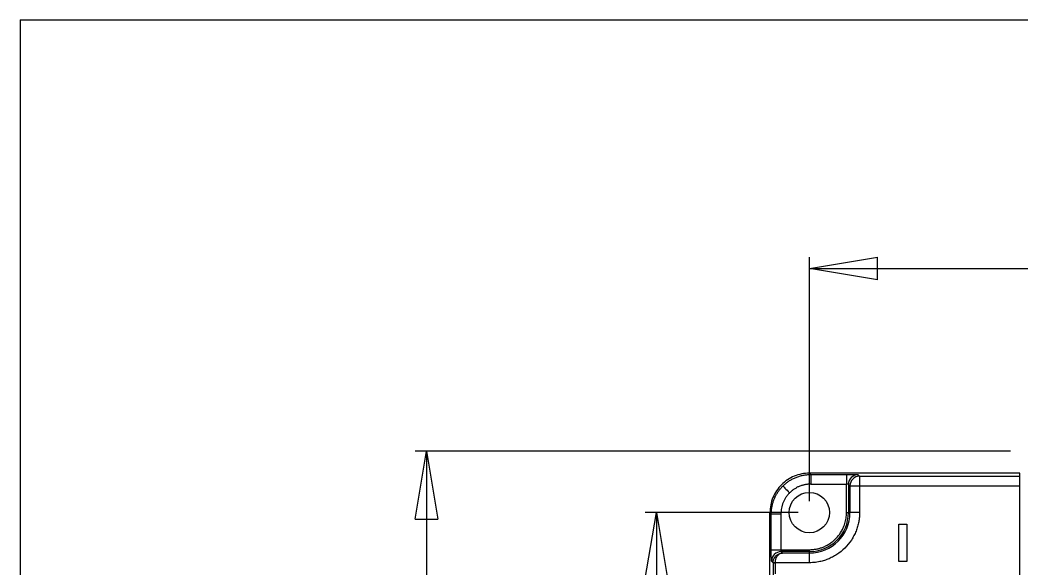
# Model space of a CAD drawing. Header units: inches. Extents: x 0.3 to 10.6, y 0.4 to 8.2.
# Drawn here: x 0.33 to 3.795, y 6.295 to 8.192 of the extents above; entities that cross this region are included whole.
import ezdxf

# ---------------------------------------------------------------- set-up
doc = ezdxf.new("R2010")
doc.units = ezdxf.units.IN
doc.header["$MEASUREMENT"] = 0
doc.layers.add('FORMAT', color=7, linetype='Continuous', lineweight=0)
doc.styles.add('SLDTEXTSTYLE0', font='TXT', dxfattribs={"width": 0.75})
doc.dimstyles.new('SLDDIMSTYLE0', dxfattribs={"dimtxt": 0.25, "dimasz": 0.236, "dimexe": 0, "dimexo": 0.0625, "dimgap": 0.0625, "dimtad": 1, "dimtoh": 1, "dimdec": 3, "dimlfac": 1.5, "dimzin": 12, "dimdsep": 46, "dimtxsty": 'SLDTEXTSTYLE0', "dimblk1": 'CLOSED', "dimblk2": 'CLOSED', "dimsah": 1, "dimcen": 0.09, "dimadec": 0, "dimazin": 0, "dimtfac": 1, "dimtofl": 0, "dimtmove": 0, "dimatfit": 3, "dimldrblk": 'CLOSED', "dimfxl": 0, "dimtolj": 1, "dimtzin": 12, "dimarcsym": 0})
doc.dimstyles.new('SLDDIMSTYLE1', dxfattribs={"dimtxt": 0.25, "dimasz": 0.236, "dimexe": 0, "dimexo": 0.0625, "dimgap": 0.0625, "dimtad": 1, "dimtoh": 1, "dimdec": 3, "dimlfac": 1.5, "dimzin": 4, "dimdsep": 46, "dimtxsty": 'SLDTEXTSTYLE0', "dimblk1": 'CLOSED', "dimblk2": 'CLOSED', "dimsah": 1, "dimcen": 0.09, "dimadec": 0, "dimazin": 0, "dimtfac": 1, "dimtofl": 0, "dimtmove": 0, "dimatfit": 3, "dimldrblk": 'CLOSED', "dimfxl": 0, "dimtolj": 1, "dimtzin": 12, "dimarcsym": 0})

# ---------------------------------------------------------------- blocks, each defined once
blk = doc.blocks.new('_Closed')
at = {"color": 0, "linetype": 'ByBlock', "lineweight": -2}
for p, q in [((-1, 0.166667), (0, 0)), ((-1, 0.166667), (-1, -0.166667)), ((0, 0), (-1, -0.166667)), ((0, 0), (-1, 0))]:
    blk.add_line(p, q, dxfattribs=at)
blk = doc.blocks.new('*D4')
at = {"layer": 'FORMAT'}
for p, q in [((3.0655, 6.5225), (3.0655, 7.3695)), ((7.8495, 6.5225), (7.8495, 7.3695)), ((3.0655, 7.3305), (7.8495, 7.3305))]:
    blk.add_line(p, q, dxfattribs=at)
for centre, start, end in [((5.1438, 7.5289), 153.4349, 206.5651), ((5.3065, 7.5289), 333.4349, 26.5651)]:
    blk.add_arc(centre, 0.4436, start, end, dxfattribs=at)
at = {"layer": 'FORMAT', "xscale": 0.236, "yscale": 0.236}
for p, rotation in [((3.0655, 7.3305, 0.0396), 180.0000000000004), ((7.8495, 7.3305, 0.0396), 360.0000000000004)]:
    blk.add_blockref('_Closed', p, dxfattribs=dict(at, rotation=rotation))
at = {"layer": 'FORMAT', "insert": (4.8096, 7.6498), "char_height": 0.25, "attachment_point": 1, "style": 'SLDTEXTSTYLE0'}
blk.add_mtext('7.176', dxfattribs=at)
blk = doc.blocks.new('*D5')
at = {"layer": 'FORMAT'}
for p, q in [((3.0265, 6.4835), (2.4962, 6.4835)), ((2.5352, 6.4835), (2.5352, 3.7435)), ((3.0265, 3.7435), (2.4962, 3.7435))]:
    blk.add_line(p, q, dxfattribs=at)
for centre, start, end in [((2.3368, 5.4564), 63.4349, 116.5651), ((2.3368, 5.2937), 243.4349, 296.5651)]:
    blk.add_arc(centre, 0.4436, start, end, dxfattribs=at)
at = {"layer": 'FORMAT', "xscale": 0.236, "yscale": 0.236}
for p, rotation in [((2.5352, 6.4835, 0.0396), 90.0000000000004), ((2.5352, 3.7435, 0.0396), 270.0000000000004)]:
    blk.add_blockref('_Closed', p, dxfattribs=dict(at, rotation=rotation))
at = {"layer": 'FORMAT', "insert": (2.2158, 4.9595), "char_height": 0.25, "attachment_point": 1, "rotation": 90, "style": 'SLDTEXTSTYLE0'}
blk.add_mtext('4.110', dxfattribs=at)
blk = doc.blocks.new('*D6')
at = {"layer": 'FORMAT'}
for p, q in [((3.7631, 6.6969), (1.6996, 6.6969)), ((1.7386, 6.6969), (1.7386, 3.5316)), ((3.7631, 3.5316), (1.6996, 3.5316))]:
    blk.add_line(p, q, dxfattribs=at)
for centre, start, end in [((1.5402, 5.4564), 63.4349, 116.5651), ((1.5402, 5.2937), 243.4349, 296.5651)]:
    blk.add_arc(centre, 0.4436, start, end, dxfattribs=at)
at = {"layer": 'FORMAT', "xscale": 0.236, "yscale": 0.236}
for p, rotation in [((1.7386, 6.6969, 0.0396), 90.0000000000901), ((1.7386, 3.5316, 0.0396), 270.00000000009)]:
    blk.add_blockref('_Closed', p, dxfattribs=dict(at, rotation=rotation))
at = {"layer": 'FORMAT', "insert": (1.4193, 4.9595), "char_height": 0.25, "attachment_point": 1, "rotation": 90, "style": 'SLDTEXTSTYLE0'}
blk.add_mtext('4.748', dxfattribs=at)

msp = doc.modelspace()

# ---------------------------------------------------------------- linework, layer by layer
at = {"color": 8, "linetype": 'Continuous', "lineweight": 0}
for q in [(10.62993, 8.19207), (0.32993, 0.39207)]:
    msp.add_line((0.32993, 8.19207), q, dxfattribs=at)
at = {"color": 7, "linetype": 'Continuous', "lineweight": 15}
for p, q in [((3.06556, 6.62008), (3.07018, 6.61546)), ((3.79546, 6.62008), (3.06556, 6.62008)), ((3.79546, 6.60957), (3.79546, 6.62008)), ((3.07018, 6.61546), (3.19422, 6.61546)), ((3.07018, 6.61546), (3.07018, 6.58213)), ((3.19422, 6.61546), (3.19422, 6.58213)), ((3.23421, 6.61478), (3.23941, 6.60957)), ((3.23941, 6.60957), (3.23941, 6.57625)), ((3.23941, 6.60957), (3.79546, 6.60957)), ((3.79546, 6.57625), (3.79546, 6.60957)), ((3.07018, 6.58213), (3.19422, 6.58213)), ((3.19422, 6.48353), (3.19422, 6.58213)), ((3.20088, 6.58145), (3.20609, 6.57625)), ((3.20088, 6.58145), (3.20088, 6.48353)), ((3.20609, 6.57625), (3.20609, 6.48353)), ((3.20609, 6.57625), (3.23941, 6.57625)), ((3.23941, 6.57625), (3.23941, 6.48353)), ((3.23941, 6.57625), (3.79546, 6.57625)), ((3.79546, 4.42806), (3.79546, 6.57625)), ((2.92892, 3.74363), (2.92892, 6.48343)), ((2.92892, 6.48343), (2.93353, 6.47882)), ((3.19422, 6.48353), (3.20088, 6.48353)), ((3.20088, 6.48353), (3.20609, 6.48353)), ((3.23941, 6.48353), (3.20609, 6.48353)), ((2.93353, 6.35478), (2.93353, 6.47882)), ((2.93353, 6.47882), (2.96686, 6.47882)), ((2.96686, 6.47882), (2.96686, 6.35478)), ((3.37581, 6.44366), (3.40358, 6.44366)), ((3.37581, 6.31332), (3.37581, 6.44366)), ((3.40358, 6.44366), (3.40358, 6.31332)), ((2.93353, 6.35478), (2.96686, 6.35478)), ((2.96686, 6.35478), (3.06546, 6.35478)), ((2.96755, 6.34811), (2.97275, 6.34291)), ((3.06546, 6.34811), (2.96755, 6.34811)), ((3.06546, 6.34291), (2.97275, 6.34291)), ((3.06546, 6.34811), (3.06546, 6.35478)), ((3.06546, 6.34291), (3.06546, 6.34811)), ((3.06546, 6.30958), (3.06546, 6.34291)), ((2.93988, 6.30912), (2.93422, 6.31478)), ((2.94654, 6.30912), (2.93988, 6.30912)), ((2.93988, 6.30912), (2.93988, 6.25353)), ((2.94655, 6.30958), (2.94654, 6.30912)), ((2.94654, 6.30912), (2.94654, 6.27097)), ((3.06546, 6.30958), (2.94655, 6.30958)), ((3.40358, 6.31332), (3.37581, 6.31332))]:
    msp.add_line(p, q, dxfattribs=at)
at = {"color": 7, "linetype": 'Continuous', "lineweight": 15, "flags": 128}
for points in [[(2.97356, 6.57544), (2.97411, 6.57489), (2.97551, 6.57348), (2.97773, 6.57127), (2.98066, 6.56833), (2.98421, 6.56479), (2.98823, 6.56076), (2.99259, 6.5564), (2.99712, 6.55188)], [(2.93988, 6.30969), (2.94003, 6.30969), (2.94042, 6.30968), (2.94105, 6.30967), (2.94188, 6.30966), (2.94288, 6.30964), (2.94402, 6.30962), (2.94526, 6.3096), (2.94655, 6.30958)]]:
    msp.add_lwpolyline(points, dxfattribs=at)
at = {"color": 7, "linetype": 'Continuous', "lineweight": 15}
msp.add_circle((3.06546, 6.48353), 0.07, dxfattribs=at)
for centre, radius, start, end in [((3.23422, 6.58144), 0.03334, 90.02074, 179.97909), ((3.23943, 6.57623), 0.03334, 90.02031, 179.97986), ((3.06546, 6.48353), 0.14062, 270, 0), ((3.06546, 6.48353), 0.13542, 270, 0), ((2.96756, 6.31477), 0.03334, 90.02057, 179.97926)]:
    msp.add_arc(centre, radius, start, end, dxfattribs=at)
for points, knots in [([(3.06556, 6.62008), (3.04767, 6.62008), (3.02979, 6.61652), (2.99674, 6.60283), (2.98159, 6.59271), (2.96894, 6.58006)], [0, 0, 0, 0, 0.5, 0.5, 1, 1, 1, 1]), ([(2.97356, 6.57544), (2.97499, 6.57683), (2.97785, 6.57963), (2.9824, 6.58359), (2.98713, 6.58739), (2.99207, 6.59099), (2.9972, 6.59439), (3.0025, 6.59758), (3.00799, 6.60054), (3.01364, 6.60327), (3.01945, 6.60575), (3.0254, 6.60797), (3.03149, 6.60992), (3.03771, 6.6116), (3.04403, 6.61299), (3.05046, 6.61408), (3.05697, 6.61487), (3.06355, 6.61537), (3.06796, 6.61543), (3.07018, 6.61546)], [0, 0, 0, 0, 0.0557905, 0.11196, 0.1685085, 0.225436, 0.2827425, 0.3404281, 0.3984929, 0.4569368, 0.51576, 0.5749623, 0.6345439, 0.6945048, 0.7548451, 0.8155647, 0.8766637, 0.9381421, 1, 1, 1, 1]), ([(3.19422, 6.61546), (3.19522, 6.61546), (3.19721, 6.61546), (3.20018, 6.61546), (3.20311, 6.61545), (3.20599, 6.61543), (3.2104, 6.61541), (3.21613, 6.61535), (3.22244, 6.61527), (3.22764, 6.61516), (3.23097, 6.61505), (3.23291, 6.61495), (3.23395, 6.61486), (3.23412, 6.61481), (3.23421, 6.61478)], [0, 0, 0, 0, 0.0483819, 0.096343, 0.1441515, 0.1920781, 0.2403914, 0.3700913, 0.5000229, 0.6297302, 0.7596694, 0.8398366, 0.9195286, 1, 1, 1, 1]), ([(2.96894, 6.58006), (2.95629, 6.56741), (2.94616, 6.55225), (2.93247, 6.5192), (2.92892, 6.50132), (2.92892, 6.48343)], [0, 0, 0, 0, 0.5, 0.5, 1, 1, 1, 1]), ([(2.93353, 6.47882), (2.93356, 6.4808), (2.93361, 6.48475), (2.93401, 6.49065), (2.93464, 6.49649), (2.93552, 6.50227), (2.93664, 6.50797), (2.93799, 6.51359), (2.93957, 6.51912), (2.94137, 6.52454), (2.94338, 6.52986), (2.9456, 6.53505), (2.94802, 6.54012), (2.95062, 6.54506), (2.95341, 6.54986), (2.95638, 6.55452), (2.95951, 6.55902), (2.96279, 6.56337), (2.96623, 6.56756), (2.9698, 6.5716), (2.97231, 6.57416), (2.97356, 6.57544)], [0, 0, 0, 0, 0.0553645, 0.1104252, 0.1651821, 0.2196353, 0.2737848, 0.3276306, 0.3811727, 0.4344111, 0.4873459, 0.5399771, 0.5923048, 0.6443289, 0.6960494, 0.7474664, 0.79858, 0.8493901, 0.8998968, 0.9501001, 1, 1, 1, 1]), ([(2.99712, 6.55188), (2.99593, 6.55065), (2.99356, 6.54822), (2.99025, 6.54436), (2.98713, 6.54038), (2.98422, 6.53625), (2.98152, 6.53198), (2.97903, 6.52758), (2.97675, 6.52304), (2.974, 6.51683), (2.97113, 6.50885), (2.96868, 6.49902), (2.96714, 6.48898), (2.96695, 6.48222), (2.96686, 6.47882)], [0, 0, 0, 0, 0.063055, 0.1256506, 0.1879365, 0.2500646, 0.3121879, 0.3744594, 0.4370312, 0.500053, 0.6255476, 0.7498898, 0.8743009, 1, 1, 1, 1]), ([(3.07018, 6.58213), (3.06847, 6.58211), (3.06507, 6.58206), (3.06, 6.58168), (3.05498, 6.58107), (3.05001, 6.58021), (3.04508, 6.5791), (3.04021, 6.57775), (3.03538, 6.57615), (3.02905, 6.5737), (3.02138, 6.57009), (3.01269, 6.56488), (3.00451, 6.55887), (2.99959, 6.55421), (2.99712, 6.55188)], [0, 0, 0, 0, 0.0630641, 0.1256678, 0.1879606, 0.2500945, 0.3122222, 0.374497, 0.4370707, 0.5000931, 0.6255852, 0.7499197, 0.8743181, 1, 1, 1, 1]), ([(3.20088, 6.58145), (3.20085, 6.58163), (3.20012, 6.58181), (3.19766, 6.58206), (3.19595, 6.58213), (3.19422, 6.58213)], [0, 0, 0, 0, 0.5, 0.5, 1, 1, 1, 1]), ([(3.23941, 6.48353), (3.23939, 6.4814), (3.23935, 6.47716), (3.23899, 6.4708), (3.23841, 6.46447), (3.23759, 6.45815), (3.23598, 6.44842), (3.23291, 6.43539), (3.22738, 6.41918), (3.22019, 6.40338), (3.20824, 6.38292), (3.18935, 6.35965), (3.16608, 6.34076), (3.14562, 6.32881), (3.12982, 6.32162), (3.11361, 6.31609), (3.0992, 6.31269), (3.08665, 6.31077), (3.07608, 6.30977), (3.06901, 6.30964), (3.06546, 6.30958)], [0, 0, 0, 0, 0.0233524, 0.0466538, 0.0699355, 0.0932287, 0.1165647, 0.1783031, 0.2400919, 0.3044045, 0.3687677, 0.5000056, 0.6312436, 0.6955562, 0.7599194, 0.8216578, 0.8834466, 0.9222878, 0.9610907, 1, 1, 1, 1]), ([(3.06546, 6.35478), (3.0675, 6.3548), (3.07157, 6.35486), (3.07763, 6.3553), (3.08365, 6.356), (3.0896, 6.35699), (3.09551, 6.35826), (3.10136, 6.35982), (3.10715, 6.36166), (3.11503, 6.36457), (3.12479, 6.36901), (3.13611, 6.37563), (3.14679, 6.38341), (3.15666, 6.39232), (3.16558, 6.4022), (3.17336, 6.41287), (3.17999, 6.4242), (3.18493, 6.43507), (3.18854, 6.44527), (3.19108, 6.45463), (3.19288, 6.46414), (3.19401, 6.47379), (3.19415, 6.48027), (3.19422, 6.48353)], [0, 0, 0, 0, 0.0302477, 0.0602921, 0.0901996, 0.1200372, 0.1498726, 0.1797733, 0.2098066, 0.2400387, 0.3043148, 0.3686592, 0.434303, 0.5000165, 0.5656603, 0.6313738, 0.6956499, 0.7599943, 0.8082383, 0.8560851, 0.90381, 0.9516901, 1, 1, 1, 1]), ([(2.93422, 6.31478), (2.9342, 6.31482), (2.93417, 6.3149), (2.93411, 6.31529), (2.93406, 6.31589), (2.93401, 6.31672), (2.93394, 6.31834), (2.93384, 6.32135), (2.93373, 6.32655), (2.93364, 6.33287), (2.93358, 6.33918), (2.93355, 6.34489), (2.93353, 6.34979), (2.93353, 6.35311), (2.93353, 6.35478)], [0, 0, 0, 0, 0.0483892, 0.0963574, 0.1441727, 0.1921055, 0.2404246, 0.3701357, 0.5000712, 0.6297746, 0.7597025, 0.8398599, 0.9195408, 1, 1, 1, 1]), ([(2.93988, 6.30969), (2.93996, 6.31401), (2.94087, 6.31832), (2.94423, 6.32629), (2.94667, 6.32996), (2.95274, 6.33609), (2.95636, 6.33856), (2.96424, 6.34194), (2.96849, 6.34285), (2.97275, 6.34291)], [0, 0, 0, 0, 0.25, 0.25, 0.5, 0.5, 0.75, 0.75, 1, 1, 1, 1]), ([(2.97275, 6.34291), (2.97193, 6.34286), (2.97037, 6.34277), (2.96818, 6.34233), (2.96627, 6.34175), (2.96464, 6.34111), (2.96193, 6.33982), (2.95842, 6.33743), (2.95425, 6.33309), (2.95091, 6.32792), (2.94868, 6.32261), (2.94741, 6.31782), (2.94672, 6.31372), (2.9466, 6.31095), (2.94655, 6.30958)], [0, 0, 0, 0, 0.06763, 0.1280004, 0.1811117, 0.2269651, 0.2655631, 0.4113408, 0.537724, 0.667755, 0.7862592, 0.8592471, 0.93029, 1, 1, 1, 1]), ([(2.96686, 6.35478), (2.96686, 6.35305), (2.96693, 6.35133), (2.96719, 6.34887), (2.96737, 6.34814), (2.96755, 6.34811)], [0, 0, 0, 0, 0.5, 0.5, 1, 1, 1, 1])]:
    msp.add_open_spline(points, degree=3, knots=knots, dxfattribs=at)
msp.add_open_spline([(2.93988, 6.30912), (2.93988, 6.30931), (2.93988, 6.3095), (2.93988, 6.30969)], degree=3, dxfattribs=at)

# ---------------------------------------------------------------- dimensions: what is measured, and where the dimension line sits
at = {"layer": 'FORMAT'}
dim = msp.add_linear_dim(base=(7.84946, 7.3305), p1=(3.06546, 6.48353), p2=(7.84946, 6.48353), text='(<>)', dimstyle='SLDDIMSTYLE0', dxfattribs=at)
dim.commit()
dim.dimension.update_dxf_attribs({"geometry": '*D4', "text_midpoint": (5.22514, 7.3305), "dimtype": 160})
for base, p1, p2, dimstyle, picture, middle in [((1.73862, 3.53162), (3.80206, 6.6969), (3.80206, 3.53162), 'SLDDIMSTYLE0', '*D6', (1.73862, 5.37506)), ((2.53515, 3.74353), (3.06546, 6.48353), (3.06546, 3.74353), 'SLDDIMSTYLE1', '*D5', (2.53515, 5.37506))]:
    dim = msp.add_linear_dim(base=base, p1=p1, p2=p2, angle=90, text='(<>)', dimstyle=dimstyle, dxfattribs=at)
    dim.commit()
    dim.dimension.update_dxf_attribs({"geometry": picture, "text_midpoint": middle, "dimtype": 160})

doc.saveas('drawing.dxf')
